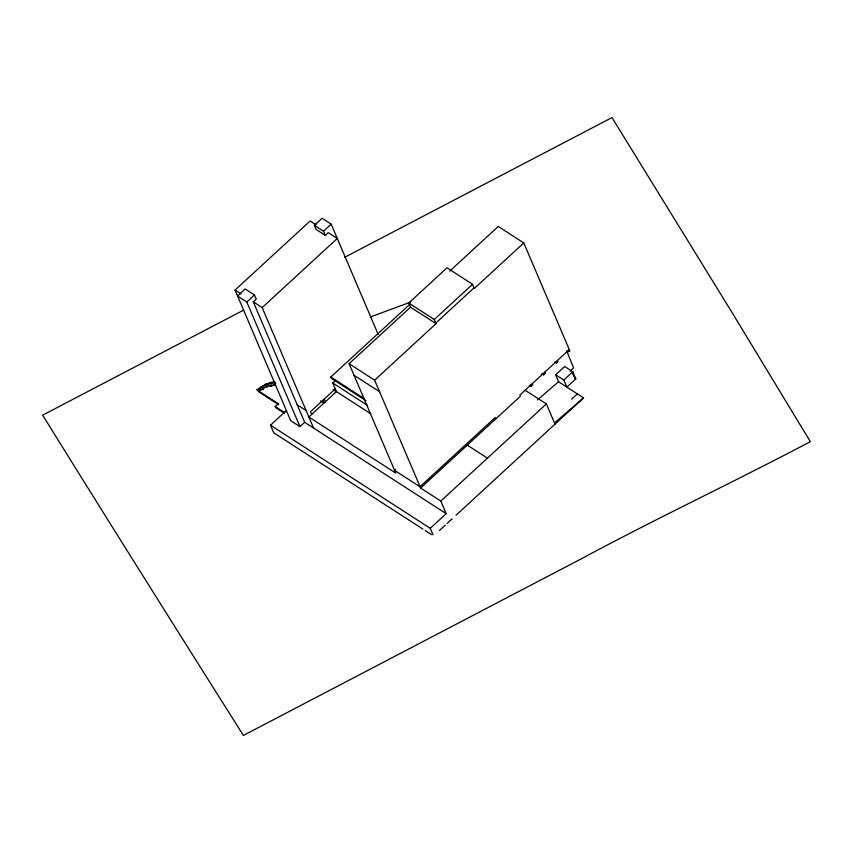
<?xml version="1.0" encoding="UTF-8"?>
<svg xmlns="http://www.w3.org/2000/svg" width="853" height="853" viewBox="0 0 853 853"><rect width="100%" height="100%" fill="white"/><g stroke="black" fill="none" stroke-linecap="round" stroke-linejoin="round"><path stroke-width="1.28" d="M275.679 382.89L275.114 385.215L270.934 382.528L265.933 384.213L257.02 389.896L259.387 392.273L278.803 404.802M433.057 534.852L430.275 528.338L446.204 513.677L440.82 501.052L420.646 488.023L520.362 396.272L519.861 395.088L569.292 349.591M299.947 426.639L246.794 302.015L237.55 296.044L245.206 288.986L254.45 294.957L256.231 299.115L253.277 301.834L304.67 422.299L299.947 426.639L290.702 420.668L235.055 290.063L310.14 220.98L316.122 224.84M313.563 428.046L262.18 307.581L337.266 238.488L328.224 232.645L325.27 235.364L316.175 229.489L314.394 225.331L322.061 218.272L331.167 224.147L378.178 334.387M325.27 235.364L323.5 231.206L331.167 224.147M246.794 302.015L254.45 294.957M284.22 413.151L275.7 407.649L275.231 406.55L278.334 403.704L258.917 391.164L266.69 386.59L274.975 384.895M422.896 529.084L273.749 432.802L270.497 425.189L286.437 410.528M420.646 488.023L374.638 380.182L436.064 323.66L410.517 307.176L408.747 303.018L447.015 267.81L472.551 284.305L474.321 288.463L523.795 242.945L498.259 226.45L449.755 271.083M365.99 400.718L331.337 378.316L330.793 377.037L410.005 304.148M335.645 380.278L332.745 382.954L336.445 391.623L308.861 417.01L395.781 473.116L349.101 363.687L410.517 307.176M335.282 388.904L310.524 411.679L311.686 414.398M436.064 323.66L434.284 319.502L472.551 284.305M435.787 323.031L474.055 287.824M395.504 469.534L394.598 470.366L420.134 486.839M420.06 486.668L495.188 417.543L495.764 418.908M529.372 385.353L531.302 386.206L532.741 384.884L532.24 383.701M541.751 373.966L543.681 374.819L545.547 373.092L545.046 371.919M554.557 362.184L556.487 363.026L557.894 361.747L557.382 360.563M566.904 350.828L568.834 351.681L569.793 350.786L523.795 242.945M555.698 374.755L564.665 366.513L572.779 371.748L575.807 378.86L566.85 387.102L563.812 380.001L555.698 374.755L558.544 381.749L583.559 397.893L456.046 515.212M570.113 371.098L573.6 367.899L566.893 351.436M563.812 380.001L572.779 371.748M440.82 501.052L546.378 403.927L525.213 390.269M571.67 399.161L577.385 393.905M439.391 530.534L445.277 525.128M447.228 523.326L452.133 518.816M537.518 399.908L558.544 381.749M554.493 422.949L583.559 397.893M267.213 384.202L270.977 383.072L265.933 384.213L257.02 389.896L261.946 389.469M243.659 310.087L42.65 415.155C109.077 522.228 176.134 628.896 243.404 735.435L582.3 558.299C657.503 517.803 734.838 481.54 810.35 441.662L732.279 312.902L611.985 117.565L344.751 257.254M265.955 384.586L261.231 386.899M370.341 316.985L410.666 302.09M263.182 389.363L261.221 386.708L267 387.305L265.933 384.213L271.041 385.897L273.077 385.556M271.041 385.897L270.934 382.528L274.698 381.931M270.934 382.528L274.762 382.453M575.807 378.86L574.549 377.9M314.394 225.331L323.5 231.206M408.747 303.018L434.284 319.502M235.055 290.063L241.036 293.933M253.277 301.834L262.18 307.581M349.101 363.687L374.638 380.182M467.263 445.127L487.447 458.157M354.048 375.277L379.585 391.762M330.793 377.037L364.22 398.607M332.745 382.954L367.131 405.154M333.107 389.469L370.66 413.716M320.653 400.921L323.991 403.074L322.829 400.356M297.196 404.78L306.088 410.528M304.67 422.299L446.204 513.677M275.231 406.55L284.817 412.735M270.497 425.189L430.275 528.338M425.114 530.523L431.458 534.618M568.322 350.498L568.834 351.681M572.587 373.305L574.058 376.749M555.985 361.853L556.487 363.026M543.18 373.635L543.681 374.819M546.378 403.927L555.004 424.165M530.801 385.023L531.302 386.206M324.268 399.033L325.43 401.763M270.817 385.385L271.297 386.484M262.799 388.456L263.268 389.554M258.917 391.164L259.387 392.273"/></g></svg>
